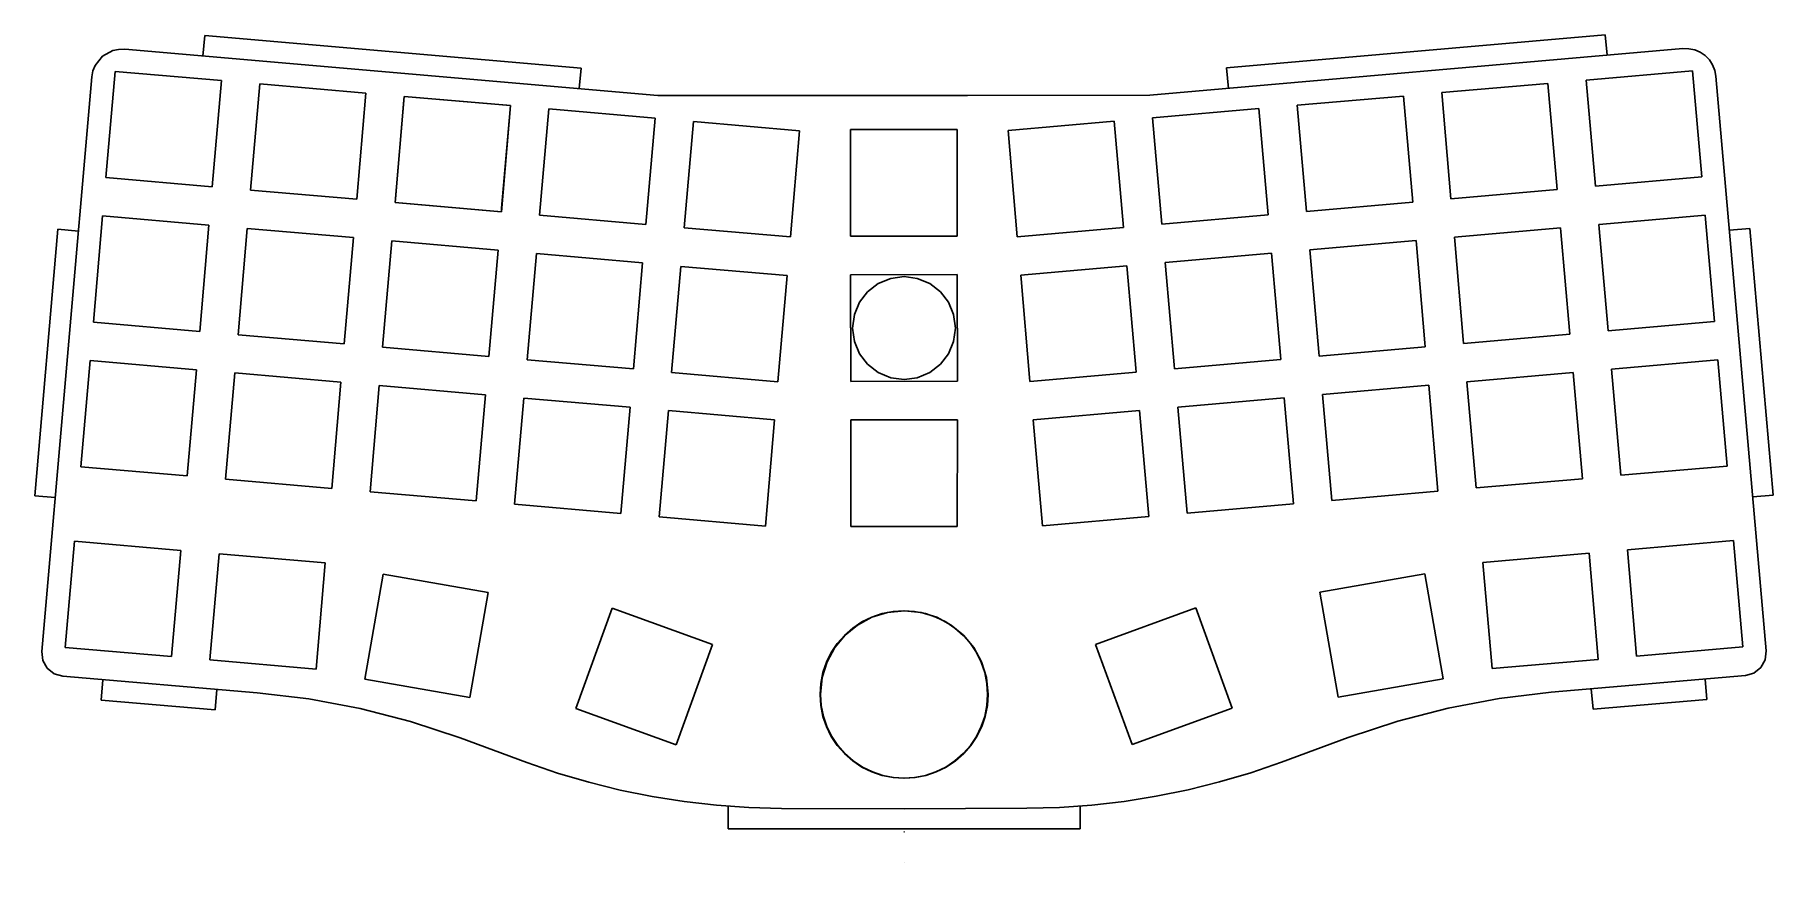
# Model space of a CAD drawing. Extents: x -1 to 233, y -108 to 298.
# Drawn here: x 4.8 to 233.1, y -108.3 to 0.4 of the extents above.
import ezdxf

# ---------------------------------------------------------------- set-up
doc = ezdxf.new("R2010")
doc.units = 0

msp = doc.modelspace()

# ---------------------------------------------------------------- linework, layer by layer
for p, q in [((27.1367, 0.275457), (26.9036, -2.41535)), ((76.5454, -4.0055), (27.1367, 0.275457)), ((211.008, 0.375999), (161.304, -3.9711)), ((211.008, 0.375999), (211.243, -2.31216)), ((15.063863, -1.70385), (13.723186, -2.448036)), ((15.831992, -1.536494), (15.063863, -1.70385)), ((16.6421, -1.52514), (15.831992, -1.536494)), ((86.6169, -7.58858), (16.6421, -1.52514)), ((221.205, -1.44154), (151.235, -7.56217)), ((221.992835, -1.450365), (221.205, -1.44154)), ((222.756569, -1.611238), (221.992835, -1.450365)), ((223.474536, -1.91733), (222.756569, -1.611238)), ((224.125071, -2.361813), (223.474536, -1.91733)), ((12.462308, -4.368494), (12.3117, -5.16456)), ((12.759367, -3.640629), (12.462308, -4.368494)), ((13.723186, -2.448036), (12.759367, -3.640629)), ((15.387, -4.42715), (14.1786, -18.3749)), ((29.3347, -5.63593), (15.387, -4.42715)), ((76.5454, -4.0055), (76.3124, -6.6963)), ((161.304, -3.9711), (161.539, -6.66191)), ((222.462, -4.34305), (208.516, -5.56323)), ((223.683, -18.2898), (222.462, -4.34305)), ((224.675885, -2.925165), (224.125071, -2.361813)), ((225.102138, -3.578983), (224.675885, -2.925165)), ((225.39334, -4.303118), (225.102138, -3.578983)), ((225.539, -5.07742), (225.39334, -4.303118)), ((12.3117, -5.16456), (5.76749, -80.6148)), ((28.1263, -19.5837), (29.3347, -5.63593)), ((29.3347, -5.63593), (29.3347, -5.63593)), ((34.3658, -6.07195), (33.1574, -20.0197)), ((48.3135, -7.28073), (34.3658, -6.07195)), ((203.485, -6.00336), (189.538, -7.22354)), ((204.705, -19.9501), (203.485, -6.00336)), ((208.516, -5.56323), (209.736, -19.5099)), ((208.516, -5.56323), (208.516, -5.56323)), ((232.144, -80.5181), (225.539, -5.07742)), ((47.1051, -21.2285), (48.3135, -7.28073)), ((48.3135, -7.28073), (48.3135, -7.28073)), ((53.3446, -7.71675), (52.1362, -21.6645)), ((52.1793, -21.1668), (53.3014, -8.21538)), ((53.3014, -8.21538), (53.3449, -7.71729)), ((67.2923, -8.92553), (53.3446, -7.71675)), ((53.3449, -7.71729), (53.8431, -7.76045)), ((53.8431, -7.76045), (66.7945, -8.88289)), ((66.0839, -22.8733), (67.2923, -8.92553)), ((66.7945, -8.88289), (67.2926, -8.92605)), ((67.2926, -8.92605), (67.2495, -9.42419)), ((67.2923, -8.92553), (67.2923, -8.92553)), ((110.581, -7.58573), (86.6169, -7.58858)), ((111.425, -7.58504), (110.581, -7.58573)), ((111.922, -7.583), (111.425, -7.58504)), ((112.923, -7.58259), (111.922, -7.583)), ((124.923, -7.57891), (112.923, -7.58259)), ((125.923, -7.57891), (124.923, -7.57891)), ((125.979, -7.57891), (125.923, -7.57891)), ((127.272, -7.57891), (125.979, -7.57891)), ((151.235, -7.56217), (127.272, -7.57891)), ((184.507, -7.66367), (170.561, -8.88385)), ((170.561, -8.88385), (171.781, -22.8306)), ((170.561, -8.88385), (170.561, -8.88385)), ((185.728, -21.6104), (184.507, -7.66367)), ((189.538, -7.22354), (190.758, -21.1703)), ((189.538, -7.22354), (189.538, -7.22354)), ((67.2495, -9.42419), (66.127, -22.3756)), ((72.3235, -9.36155), (71.1151, -23.3093)), ((72.3235, -9.36155), (71.1151, -23.3093)), ((86.2712, -10.5703), (72.3235, -9.36155)), ((86.2712, -10.5703), (72.3235, -9.36155)), ((85.0628, -24.5181), (86.2712, -10.5703)), ((85.0628, -24.5181), (86.2712, -10.5703)), ((86.2712, -10.5703), (86.2712, -10.5703)), ((90.0938, -24.9546), (91.3026, -11.0069)), ((91.3026, -11.0064), (105.25, -12.2155)), ((91.3026, -11.0069), (105.25, -12.2157)), ((132.606, -12.2045), (146.553, -10.9843)), ((146.553, -10.9843), (147.773, -24.931)), ((165.53, -9.32399), (151.583, -10.5442)), ((151.583, -10.5442), (152.803, -24.4909)), ((151.583, -10.5442), (151.583, -10.5442)), ((166.75, -23.2707), (165.53, -9.32399)), ((105.25, -12.2157), (104.042, -26.1634)), ((125.928, -12.0707), (111.928, -12.0822)), ((111.928, -12.0822), (111.94, -26.0827)), ((111.928, -12.0832), (111.94, -26.0823)), ((125.928, -12.0753), (125.927, -26.077)), ((125.94, -26.0707), (125.928, -12.0707)), ((133.826, -26.1512), (132.606, -12.2045)), ((132.606, -12.2045), (132.606, -12.2045)), ((14.1786, -18.3749), (28.1263, -19.5837)), ((33.1574, -20.0197), (47.1051, -21.2285)), ((190.758, -21.1703), (204.705, -19.9501)), ((209.736, -19.5099), (223.683, -18.2898)), ((52.1362, -21.665), (52.1793, -21.1668)), ((52.1362, -21.6645), (66.0839, -22.8733)), ((52.6343, -21.7082), (52.1362, -21.665)), ((65.5857, -22.8306), (52.6343, -21.7082)), ((66.127, -22.3756), (66.0839, -22.8738)), ((171.781, -22.8306), (185.728, -21.6104)), ((12.5341, -37.3542), (13.7425, -23.4065)), ((13.6993, -23.9048), (13.7425, -23.4074)), ((13.7425, -23.4065), (27.6902, -24.6153)), ((27.6902, -24.6153), (26.4818, -38.563)), ((31.5129, -38.999), (32.7213, -25.0513)), ((32.6781, -25.5505), (32.7212, -25.0504)), ((32.7213, -25.0513), (46.669, -26.2601)), ((66.0839, -22.8738), (65.5857, -22.8306)), ((65.5857, -22.8306), (65.5857, -22.8306)), ((71.1151, -23.3093), (85.0628, -24.5181)), ((71.1151, -23.3093), (71.1151, -23.3093)), ((71.1151, -23.3093), (85.0628, -24.5181)), ((104.042, -26.1634), (90.0938, -24.9546)), ((90.0938, -24.9546), (90.0938, -24.9546)), ((147.773, -24.931), (133.826, -26.1512)), ((152.803, -24.4909), (166.75, -23.2707)), ((191.697, -26.1562), (204.647, -25.0231)), ((204.647, -25.0231), (205.145, -24.9796)), ((205.145, -24.9796), (205.189, -25.4789)), ((205.145, -24.9796), (205.145, -24.9796)), ((210.176, -24.5407), (210.674, -24.4959)), ((210.22, -25.0388), (210.176, -24.5407)), ((211.353, -37.9893), (210.22, -25.0388)), ((210.674, -24.4959), (223.625, -23.3628)), ((223.625, -23.3628), (224.123, -23.3192)), ((224.123, -23.3192), (224.166, -23.8186)), ((224.123, -23.3192), (224.123, -23.3192)), ((224.166, -23.8186), (225.299, -36.7691)), ((229.999, -25.0637), (227.309, -25.2991)), ((233.063, -60.0601), (229.999, -25.0637)), ((4.8316, -60.1579), (7.86772, -25.1563)), ((7.86772, -25.1563), (10.5576, -25.3891)), ((46.669, -26.2601), (45.4606, -40.2078)), ((51.7001, -26.6961), (50.4917, -40.6438)), ((65.6478, -27.9049), (51.7001, -26.6961)), ((111.94, -26.0827), (125.94, -26.0707)), ((125.94, -26.0707), (125.94, -26.0707)), ((172.719, -27.8165), (185.67, -26.6834)), ((185.67, -26.6834), (186.168, -26.6399)), ((186.168, -26.6399), (186.211, -27.1393)), ((186.168, -26.6399), (186.168, -26.6399)), ((186.211, -27.1393), (187.344, -40.0898)), ((191.199, -26.201), (191.697, -26.1562)), ((191.242, -26.6991), (191.199, -26.201)), ((192.375, -39.6496), (191.242, -26.6991)), ((205.189, -25.4789), (206.322, -38.4295)), ((64.4394, -41.8526), (65.6478, -27.9049)), ((65.6478, -27.9049), (65.6478, -27.9049)), ((70.679, -28.3409), (69.4706, -42.2887)), ((84.6267, -29.5497), (70.679, -28.3409)), ((83.4183, -43.4974), (84.6267, -29.5497)), ((153.244, -29.5217), (153.742, -29.4769)), ((153.287, -30.0198), (153.244, -29.5217)), ((153.742, -29.4769), (166.692, -28.3438)), ((166.692, -28.3438), (167.19, -28.3002)), ((167.19, -28.3002), (167.234, -28.7996)), ((167.19, -28.3002), (167.19, -28.3002)), ((167.234, -28.7996), (168.367, -41.7501)), ((172.221, -27.8613), (172.719, -27.8165)), ((172.265, -28.3594), (172.221, -27.8613)), ((173.398, -41.3099), (172.265, -28.3594)), ((88.4347, -43.9765), (89.6434, -30.0288)), ((88.4347, -43.9765), (89.6434, -30.0288)), ((89.6434, -30.0288), (103.591, -31.2376)), ((89.6434, -30.0288), (103.591, -31.2376)), ((103.591, -31.2376), (102.382, -45.1853)), ((103.591, -31.2376), (102.382, -45.1853)), ((125.944, -31.12), (111.944, -31.1332)), ((111.956, -45.1323), (111.944, -31.1332)), ((117.217069, -31.602792), (115.575005, -32.281037)), ((118.95, -31.37671), (117.217069, -31.602792)), ((120.682931, -31.602792), (118.95, -31.37671)), ((122.324995, -32.281037), (120.682931, -31.602792)), ((125.956, -45.1217), (125.944, -31.12)), ((134.266, -31.182), (134.764, -31.1372)), ((134.31, -31.6801), (134.266, -31.182)), ((135.443, -44.6306), (134.31, -31.6801)), ((134.764, -31.1372), (147.715, -30.0041)), ((147.715, -30.0041), (148.213, -29.9605)), ((147.715, -30.0041), (147.715, -30.0041)), ((148.213, -29.9605), (148.256, -30.4599)), ((148.256, -30.4599), (149.389, -43.4104)), ((154.42, -42.9703), (153.287, -30.0198)), ((114.166595, -33.363983), (113.104337, -34.751705)), ((115.575005, -32.281037), (114.166595, -33.363983)), ((123.733405, -33.363983), (122.324995, -32.281037)), ((124.795664, -34.751705), (123.733405, -33.363983)), ((112.433664, -36.365508), (112.20001, -38.1267)), ((113.104337, -34.751705), (112.433664, -36.365508)), ((125.46634, -36.365508), (124.795664, -34.751705)), ((125.7, -38.1267), (125.46634, -36.365508)), ((26.4818, -38.563), (12.5341, -37.3542)), ((12.5341, -37.3542), (12.5341, -37.3542)), ((112.20001, -38.1267), (112.433667, -39.887892)), ((125.466341, -39.887892), (125.699995, -38.1267)), ((125.699995, -38.1267), (125.7, -38.1267)), ((206.322, -38.4295), (206.365, -38.9276)), ((211.396, -38.4874), (211.353, -37.9893)), ((211.894, -38.4438), (211.396, -38.4874)), ((224.845, -37.3108), (211.894, -38.4438)), ((225.343, -37.2672), (224.845, -37.3108)), ((225.299, -36.7691), (225.343, -37.2672)), ((45.4606, -40.2078), (31.5129, -38.999)), ((31.5129, -38.999), (31.5129, -38.999)), ((50.4917, -40.6438), (64.4394, -41.8526)), ((112.433667, -39.887892), (113.104342, -41.501695)), ((124.795668, -41.501695), (125.466341, -39.887892)), ((186.89, -40.6314), (173.939, -41.7645)), ((187.388, -40.5879), (186.89, -40.6314)), ((187.344, -40.0898), (187.388, -40.5879)), ((192.419, -40.1477), (192.375, -39.6496)), ((192.917, -40.1042), (192.419, -40.1477)), ((205.867, -38.9711), (192.917, -40.1042)), ((206.365, -38.9276), (205.867, -38.9711)), ((12.0977, -42.3853), (10.8893, -56.3331)), ((26.0454, -43.5941), (12.0977, -42.3853)), ((69.4706, -42.2887), (83.4183, -43.4974)), ((69.4706, -42.2887), (69.4706, -42.2887)), ((113.104342, -41.501695), (114.1666, -42.889417)), ((114.1666, -42.889417), (115.57501, -43.972363)), ((122.325, -43.972363), (123.73341, -42.889417)), ((123.73341, -42.889417), (124.795668, -41.501695)), ((154.464, -43.4684), (154.42, -42.9703)), ((167.912, -42.2918), (154.962, -43.4248)), ((168.41, -42.2482), (167.912, -42.2918)), ((168.367, -41.7501), (168.41, -42.2482)), ((173.441, -41.808), (173.398, -41.3099)), ((173.939, -41.7645), (173.441, -41.808)), ((225.783, -42.298), (211.836, -43.5182)), ((227.003, -56.2447), (225.783, -42.298)), ((24.837, -57.5419), (26.0454, -43.5941)), ((31.0765, -44.0301), (29.8681, -57.9779)), ((45.0242, -45.2389), (31.0765, -44.0301)), ((43.8158, -59.1867), (45.0242, -45.2389)), ((102.382, -45.1853), (88.4347, -43.9765)), ((88.4347, -43.9765), (88.4347, -43.9765)), ((102.382, -45.1853), (88.4347, -43.9765)), ((88.4347, -43.9765), (88.4347, -43.9765)), ((125.956, -45.1217), (111.956, -45.1323)), ((111.956, -45.1323), (125.956, -45.1217)), ((115.57501, -43.972363), (117.217074, -44.650608)), ((117.217074, -44.650608), (118.950005, -44.87669)), ((118.950005, -44.87669), (120.682936, -44.650608)), ((120.682936, -44.650608), (122.325, -43.972363)), ((135.486, -45.1287), (135.443, -44.6306)), ((135.984, -45.0851), (135.486, -45.1287)), ((148.935, -43.9521), (135.984, -45.0851)), ((149.433, -43.9085), (148.935, -43.9521)), ((149.389, -43.4104), (149.433, -43.9085)), ((154.962, -43.4248), (154.464, -43.4684)), ((187.828, -45.6186), (173.881, -46.8388)), ((189.048, -59.5653), (187.828, -45.6186)), ((206.806, -43.9583), (192.859, -45.1785)), ((192.859, -45.1785), (194.079, -59.1252)), ((208.026, -57.905), (206.806, -43.9583)), ((211.836, -43.5182), (213.057, -57.4649)), ((50.0553, -45.675), (48.8469, -59.6227)), ((64.003, -46.8837), (50.0553, -45.675)), ((62.7946, -60.8315), (64.003, -46.8837)), ((69.0342, -47.3198), (67.8258, -61.2675)), ((82.9819, -48.5285), (69.0342, -47.3198)), ((168.851, -47.279), (154.904, -48.4991)), ((170.071, -61.2257), (168.851, -47.279)), ((173.881, -46.8388), (175.102, -60.7855)), ((81.7735, -62.4763), (82.9819, -48.5285)), ((86.8042, -62.9123), (88.013, -48.9646)), ((88.013, -48.9646), (101.961, -50.1733)), ((101.961, -50.1733), (100.752, -64.121)), ((111.961, -50.1827), (111.948, -64.1827)), ((125.961, -50.1707), (111.961, -50.1827)), ((111.961, -50.1827), (111.961, -50.1827)), ((125.948, -64.1706), (125.961, -50.1707)), ((149.873, -48.9393), (135.926, -50.1595)), ((135.926, -50.1595), (137.147, -64.1062)), ((151.093, -62.886), (149.873, -48.9393)), ((149.917, -49.437), (149.873, -48.9396)), ((154.904, -48.4991), (156.124, -62.4458)), ((10.8893, -56.3331), (24.837, -57.5419)), ((10.8893, -56.3331), (10.8893, -56.3331)), ((213.057, -57.4649), (227.003, -56.2447)), ((29.8681, -57.9779), (43.8158, -59.1867)), ((29.8681, -57.9779), (29.8681, -57.9779)), ((194.079, -59.1252), (208.026, -57.905)), ((194.079, -59.1252), (194.079, -59.1252)), ((213.057, -57.4649), (213.057, -57.4649)), ((4.8316, -60.1579), (7.52151, -60.3934)), ((48.8469, -59.6227), (62.7946, -60.8315)), ((48.8469, -59.6227), (48.8469, -59.6227)), ((67.8258, -61.2675), (81.7735, -62.4763)), ((67.8258, -61.2675), (67.8258, -61.2675)), ((156.124, -62.4458), (170.071, -61.2257)), ((175.102, -60.7855), (189.048, -59.5653)), ((175.102, -60.7855), (175.102, -60.7855)), ((233.063, -60.0601), (230.373, -60.2955)), ((100.752, -64.121), (86.8042, -62.9123)), ((86.8042, -62.9123), (86.8042, -62.9123)), ((137.147, -64.1062), (151.093, -62.886)), ((156.124, -62.4458), (156.124, -62.4458)), ((8.83288, -80.0566), (10.0417, -66.1089)), ((10.0417, -66.1089), (23.9894, -67.3177)), ((111.948, -64.1827), (125.948, -64.1706)), ((137.147, -64.1062), (137.147, -64.1062)), ((213.912, -67.2401), (227.858, -66.0199)), ((227.858, -66.0199), (229.079, -79.9666)), ((227.858, -66.0199), (227.858, -66.0199)), ((23.9894, -67.3177), (22.7806, -81.2654)), ((29.0205, -67.7537), (27.8117, -81.7014)), ((42.9682, -68.9625), (29.0205, -67.7537)), ((194.934, -68.9004), (208.881, -67.6802)), ((208.881, -67.6802), (210.101, -81.6269)), ((208.881, -67.6802), (208.881, -67.6802)), ((215.132, -81.1868), (213.912, -67.2401)), ((41.7594, -82.9102), (42.9682, -68.9625)), ((42.9682, -68.9625), (42.9682, -68.9625)), ((48.166, -84.2218), (50.5858, -70.4325)), ((50.5858, -70.4325), (64.3751, -72.8523)), ((187.318, -70.3766), (173.531, -72.8077)), ((189.749, -84.1639), (187.318, -70.3766)), ((196.154, -82.8471), (194.934, -68.9004)), ((64.3751, -72.8523), (61.9553, -86.6416)), ((173.531, -72.8077), (175.962, -86.595)), ((173.531, -72.8077), (173.531, -72.8077)), ((75.8668, -88.0699), (80.6443, -74.9103)), ((80.6443, -74.9103), (93.8039, -79.6879)), ((80.6443, -74.9103), (80.6443, -74.9103)), ((118.992, -75.2394), (116.775116, -75.462881)), ((118.925, -75.2394), (117.503725, -75.331508)), ((120.346275, -75.331508), (118.925, -75.2394)), ((121.208884, -75.462881), (118.992, -75.2394)), ((157.263, -74.879), (144.107, -79.6673)), ((162.051, -88.0347), (157.263, -74.879)), ((112.21152, -77.525423), (111.129811, -78.477924)), ((112.841796, -77.118028), (111.213826, -78.461226)), ((113.425, -76.713121), (112.21152, -77.525423)), ((114.710304, -76.103835), (112.841796, -77.118028)), ((114.735215, -76.068368), (113.425, -76.713121)), ((116.775116, -75.462881), (114.710304, -76.103835)), ((116.10096, -75.60783), (114.735215, -76.068368)), ((117.503725, -75.331508), (116.10096, -75.60783)), ((121.74904, -75.60783), (120.346275, -75.331508)), ((123.273696, -76.103835), (121.208884, -75.462881)), ((123.114785, -76.068368), (121.74904, -75.60783)), ((124.425, -76.713121), (123.114785, -76.068368)), ((125.142204, -77.118028), (123.273696, -76.103835)), ((125.63848, -77.525423), (124.425, -76.713121)), ((126.770174, -78.461226), (125.142204, -77.118028)), ((126.720189, -78.477924), (125.63848, -77.525423)), ((93.8039, -79.6879), (89.0264, -92.8474)), ((110.189126, -79.554593), (109.398721, -80.7394)), ((111.213826, -78.461226), (109.870627, -80.089196)), ((111.129811, -78.477924), (110.189126, -79.554593)), ((127.660874, -79.554593), (126.720189, -78.477924)), ((128.113373, -80.089196), (126.770174, -78.461226)), ((128.451279, -80.7394), (127.660874, -79.554593)), ((144.107, -79.6673), (148.896, -92.823)), ((5.76749, -80.6148), (5.904708, -81.797493)), ((5.904708, -81.797493), (6.465136, -82.801088)), ((22.7806, -81.2654), (8.83288, -80.0566)), ((8.83288, -80.0566), (8.83288, -80.0566)), ((27.8117, -81.7014), (41.7594, -82.9102)), ((108.856435, -81.957704), (108.215481, -84.022516)), ((108.76785, -82.016314), (108.30577, -83.369306)), ((109.398721, -80.7394), (108.76785, -82.016314)), ((109.870627, -80.089196), (108.856435, -81.957704)), ((129.127565, -81.957704), (128.113373, -80.089196)), ((129.08215, -82.016314), (128.451279, -80.7394)), ((129.54423, -83.369306), (129.08215, -82.016314)), ((129.768519, -84.022516), (129.127565, -81.957704)), ((210.101, -81.6269), (196.154, -82.8471)), ((229.079, -79.9666), (215.132, -81.1868)), ((231.449998, -82.707381), (232.014792, -81.681781)), ((232.014792, -81.681781), (232.144, -80.5181)), ((6.465136, -82.801088), (7.360851, -83.521489)), ((7.360851, -83.521489), (8.50393, -83.8546)), ((8.50393, -83.8546), (34.02, -86.0149)), ((13.5572, -86.992), (13.785, -84.3011)), ((61.9553, -86.6416), (48.166, -84.2218)), ((108.215481, -84.022516), (107.992, -86.2394)), ((108.30577, -83.369306), (108.021735, -84.782344)), ((129.828265, -84.782344), (129.54423, -83.369306)), ((129.992, -86.2394), (129.768519, -84.022516)), ((175.962, -86.595), (189.749, -84.1639)), ((203.896, -85.9454), (229.411, -83.7643)), ((224.36, -86.9046), (224.13, -84.2165)), ((229.411, -83.7643), (230.535643, -83.438684)), ((230.535643, -83.438684), (231.449998, -82.707381)), ((28.5112, -88.2593), (28.7387, -85.5685)), ((34.02, -86.0149), (40.817889, -86.820978)), ((61.9553, -86.6416), (61.9553, -86.6416)), ((108.021735, -84.782344), (107.925, -86.2394)), ((107.925, -86.2394), (108.021735, -87.696456)), ((107.992, -86.2394), (108.088735, -87.696456)), ((129.925, -86.2394), (129.828265, -84.782344)), ((129.828265, -87.696456), (129.925, -86.2394)), ((129.895265, -87.696456), (129.992, -86.2394)), ((129.925, -86.2394), (129.925, -86.2394)), ((129.992, -86.2394), (129.992, -86.2394)), ((197.098836, -86.757053), (203.896, -85.9454)), ((209.407, -88.1852), (209.177, -85.4944)), ((28.5112, -88.2593), (13.5572, -86.992)), ((40.817889, -86.820978), (47.538902, -88.079544)), ((47.538902, -88.079544), (54.160488, -89.785588)), ((89.0264, -92.8474), (75.8668, -88.0699)), ((108.021735, -87.696456), (108.30577, -89.109494)), ((108.088735, -87.696456), (108.37277, -89.109494)), ((129.54423, -89.109494), (129.828265, -87.696456)), ((129.61123, -89.109494), (129.895265, -87.696456)), ((148.896, -92.823), (162.051, -88.0347)), ((162.051, -88.0347), (162.051, -88.0347)), ((183.758791, -89.732582), (190.378918, -88.021123)), ((190.378918, -88.021123), (197.098836, -86.757053)), ((209.407, -88.1852), (224.36, -86.9046)), ((54.160488, -89.785588), (60.6601, -91.9341)), ((108.30577, -89.109494), (108.76785, -90.462486)), ((108.37277, -89.109494), (108.83485, -90.462486)), ((108.76785, -90.462486), (109.398721, -91.7394)), ((108.83485, -90.462486), (109.465721, -91.7394)), ((128.451279, -91.7394), (129.08215, -90.462486)), ((128.518279, -91.7394), (129.14915, -90.462486)), ((129.08215, -90.462486), (129.54423, -89.109494)), ((129.14915, -90.462486), (129.61123, -89.109494)), ((177.261, -91.8864), (183.758791, -89.732582)), ((60.6601, -91.9341), (69.4123, -95.1568)), ((109.398721, -91.7394), (110.189126, -92.924207)), ((109.465721, -91.7394), (110.256126, -92.924207)), ((110.189126, -92.924207), (111.129811, -94.000876)), ((110.256126, -92.924207), (111.196811, -94.000876)), ((126.720189, -94.000876), (127.660874, -92.924207)), ((126.787189, -94.000876), (127.727874, -92.924207)), ((127.660874, -92.924207), (128.451279, -91.7394)), ((127.727874, -92.924207), (128.518279, -91.7394)), ((168.512, -95.1163), (177.261, -91.8864)), ((69.4123, -95.1568), (73.4571, -96.546685)), ((111.129811, -94.000876), (112.21152, -94.953377)), ((111.196811, -94.000876), (112.27852, -94.953377)), ((112.21152, -94.953377), (113.425, -95.765679)), ((112.27852, -94.953377), (113.492, -95.765679)), ((113.425, -95.765679), (114.735215, -96.410432)), ((113.492, -95.765679), (114.802215, -96.410432)), ((123.114785, -96.410432), (124.425, -95.765679)), ((123.181785, -96.410432), (124.492, -95.765679)), ((124.425, -95.765679), (125.63848, -94.953377)), ((124.492, -95.765679), (125.70548, -94.953377)), ((125.63848, -94.953377), (126.720189, -94.000876)), ((125.70548, -94.953377), (126.787189, -94.000876)), ((164.468311, -96.50952), (168.512, -95.1163)), ((73.4571, -96.546685), (77.552807, -97.757162)), ((77.552807, -97.757162), (81.693438, -98.787152)), ((114.735215, -96.410432), (116.10096, -96.87097)), ((114.802215, -96.410432), (116.16796, -96.87097)), ((116.10096, -96.87097), (117.503725, -97.147292)), ((116.16796, -96.87097), (117.570725, -97.147292)), ((117.503725, -97.147292), (118.925, -97.2394)), ((117.570725, -97.147292), (118.992, -97.2394)), ((118.925, -97.2394), (120.346275, -97.147292)), ((118.992, -97.2394), (120.413275, -97.147292)), ((120.346275, -97.147292), (121.74904, -96.87097)), ((120.413275, -97.147292), (121.81604, -96.87097)), ((121.74904, -96.87097), (123.114785, -96.410432)), ((121.81604, -96.87097), (123.181785, -96.410432)), ((156.233751, -98.75677), (160.373567, -97.723372)), ((160.373567, -97.723372), (164.468311, -96.50952)), ((81.693438, -98.787152), (85.873008, -99.635574)), ((85.873008, -99.635574), (90.085533, -100.30135)), ((90.085533, -100.30135), (94.32503, -100.7834)), ((143.603701, -100.763399), (147.842834, -100.277869)), ((147.842834, -100.277869), (152.054845, -99.608631)), ((152.054845, -99.608631), (156.233751, -98.75677)), ((94.32503, -100.7834), (98.585513, -101.080643)), ((95.8566, -103.894), (95.8566, -100.912)), ((98.585513, -101.080643), (102.861, -101.192)), ((102.861, -101.192), (118.964, -101.26)), ((102.861, -101.192), (102.861, -101.192)), ((118.964, -101.26), (135.068, -101.179)), ((135.068, -101.179), (139.343428, -101.064138)), ((139.343428, -101.064138), (143.603701, -100.763399)), ((142.071, -103.872), (142.071, -100.893)), ((102.848, -103.894), (95.8566, -103.894)), ((135.083, -103.88), (102.848, -103.894)), ((118.966, -104.261), (118.929, -104.261)), ((118.966, -104.261), (119.002, -104.261)), ((135.083, -103.88), (142.071, -103.88)), ((142.071, -103.88), (142.071, -103.872)), ((118.967, -108.262), (118.949, -108.262)), ((118.967, -108.262), (118.985, -108.262))]:
    msp.add_line(p, q)

doc.saveas('drawing.dxf')
